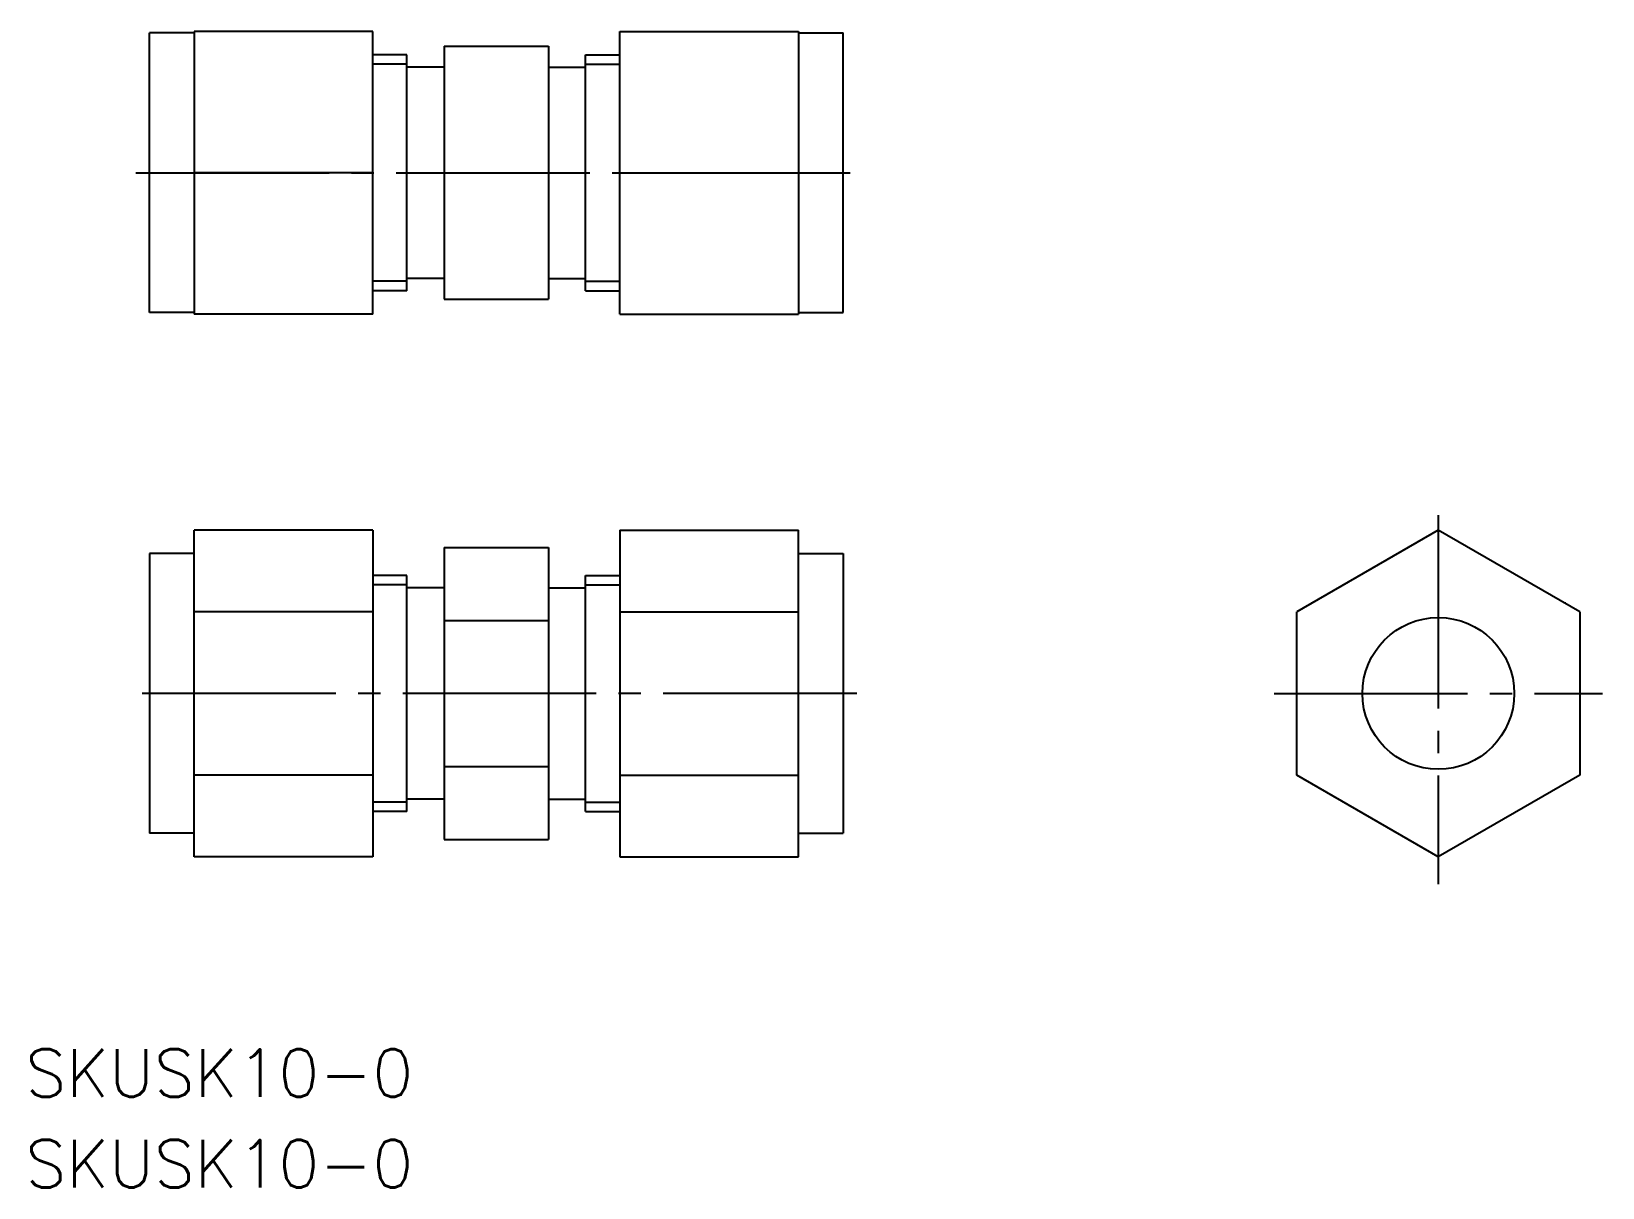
# Model space of a CAD drawing. Extents: x 83 to 188, y 74 to 152.
import ezdxf

# ---------------------------------------------------------------- set-up
doc = ezdxf.new("R2010")
doc.units = 0
doc.linetypes.add('CENTER', pattern=[17.5, 13, -1.5, 1.5, -1.5])
doc.layers.get('0').update_dxf_attribs({"linetype": 'CONTINUOUS'})
doc.layers.add('CENTER', color=1, linetype='CENTER')
doc.layers.add('LY_1', color=7, linetype='CONTINUOUS')
doc.styles.get("Standard").update_dxf_attribs({"font": 'txt.shx', "bigfont": 'extfont.shx'})

msp = doc.modelspace()

# ---------------------------------------------------------------- linework, layer by layer
at = {"layer": 'CENTER', "color": 1, "linetype": 'CENTER'}
for p, q in [((89.58, 142.1), (138.49, 142.1)), ((177.1, 119.09), (177.1, 94.28)), ((138.02, 107.1), (89.1, 107.1)), ((166.06, 107.1), (188.14, 107.1))]:
    msp.add_line(p, q, dxfattribs=at)
at = {"layer": 'LY_1', "color": 7, "linetype": 'CONTINUOUS'}
for p, q in [((93.5, 151.5), (90.5, 151.5)), ((90.5, 132.7), (90.5, 151.5)), ((93.5, 151.6), (93.5, 132.6)), ((105.5, 151.6), (93.5, 151.6)), ((105.5, 132.6), (105.5, 151.6)), ((122.1, 151.6), (134.1, 151.6)), ((122.1, 132.6), (122.1, 151.6)), ((134.1, 151.6), (134.1, 132.6)), ((134.1, 151.5), (137.1, 151.5)), ((137.1, 132.7), (137.1, 151.5)), ((107.8, 150.03), (105.5, 150.03)), ((107.8, 134.16), (107.8, 150.03)), ((110.3, 150.6), (110.3, 133.6)), ((110.3, 150.6), (117.3, 150.6)), ((117.3, 150.6), (117.3, 133.6)), ((119.8, 134.16), (119.8, 150.03)), ((119.8, 150.03), (122.1, 150.03)), ((110.3, 149.2), (107.8, 149.2)), ((117.3, 149.2), (119.8, 149.2)), ((105.5, 142.1), (93.5, 142.1)), ((110.3, 142.1), (117.3, 142.1)), ((122.1, 142.1), (134.1, 142.1)), ((107.8, 134.16), (105.5, 134.16)), ((110.3, 135), (107.8, 135)), ((117.3, 135), (119.8, 135)), ((119.8, 134.16), (122.1, 134.16)), ((110.3, 133.6), (117.3, 133.6)), ((93.5, 132.7), (90.5, 132.7)), ((105.5, 132.6), (93.5, 132.6)), ((122.1, 132.6), (134.1, 132.6)), ((134.1, 132.7), (137.1, 132.7)), ((105.5, 118.07), (93.5, 118.07)), ((93.5, 96.13), (93.5, 118.07)), ((105.5, 118.07), (105.5, 96.13)), ((122.1, 118.07), (134.1, 118.07)), ((122.1, 118.07), (122.1, 96.13)), ((134.1, 96.13), (134.1, 118.07)), ((177.1, 118.07), (167.6, 112.58)), ((186.6, 112.58), (177.1, 118.07)), ((90.5, 116.5), (90.5, 97.7)), ((93.5, 116.5), (90.5, 116.5)), ((110.3, 116.91), (117.3, 116.91)), ((110.3, 116.91), (110.3, 97.28)), ((117.3, 116.91), (117.3, 97.28)), ((134.1, 116.5), (137.1, 116.5)), ((137.1, 116.5), (137.1, 97.7)), ((107.8, 115.03), (105.5, 115.03)), ((107.8, 99.16), (107.8, 115.03)), ((110.3, 114.2), (107.8, 114.2)), ((117.3, 114.2), (119.8, 114.2)), ((119.8, 99.16), (119.8, 115.03)), ((119.8, 115.03), (122.1, 115.03)), ((168.6, 113.23), (168.6, 113.16)), ((185.6, 113.23), (185.6, 113.16)), ((105.5, 112.58), (93.5, 112.58)), ((110.3, 112), (117.3, 112)), ((122.1, 112.58), (134.1, 112.58)), ((167.6, 101.61), (167.6, 112.58)), ((186.6, 112.58), (186.6, 101.61)), ((105.5, 101.61), (93.5, 101.61)), ((110.3, 102.19), (117.3, 102.19)), ((122.1, 101.61), (134.1, 101.61)), ((177.1, 96.13), (167.6, 101.61)), ((186.6, 101.61), (177.1, 96.13)), ((110.3, 100), (107.8, 100)), ((117.3, 100), (119.8, 100)), ((107.8, 99.16), (105.5, 99.16)), ((119.8, 99.16), (122.1, 99.16)), ((93.5, 97.7), (90.5, 97.7)), ((110.3, 97.28), (117.3, 97.28)), ((134.1, 97.7), (137.1, 97.7)), ((105.5, 96.13), (93.5, 96.13)), ((122.1, 96.13), (134.1, 96.13))]:
    msp.add_line(p, q, dxfattribs=at)
at = {"layer": 'LY_1', "color": 3, "linetype": 'CONTINUOUS'}
for p, q in [((107.8, 149.4), (105.5, 149.4)), ((119.8, 149.4), (122.1, 149.4)), ((107.8, 134.8), (105.5, 134.8)), ((119.8, 134.8), (122.1, 134.8)), ((107.8, 114.4), (105.5, 114.4)), ((119.8, 114.4), (122.1, 114.4)), ((107.8, 99.8), (105.5, 99.8)), ((119.8, 99.8), (122.1, 99.8))]:
    msp.add_line(p, q, dxfattribs=at)
at = {"layer": 'LY_1', "color": 7, "linetype": 'CONTINUOUS'}
msp.add_circle((177.1, 107.1), 5.1, dxfattribs=at)

# ---------------------------------------------------------------- texts
at = {"color": 7, "linetype": 'CONTINUOUS'}
for p in [(82.16, 79.99), (82.16, 73.89)]:
    msp.add_text('SKUSK10-0', height=3.2, dxfattribs=at).set_placement(p)

doc.saveas('drawing.dxf')
